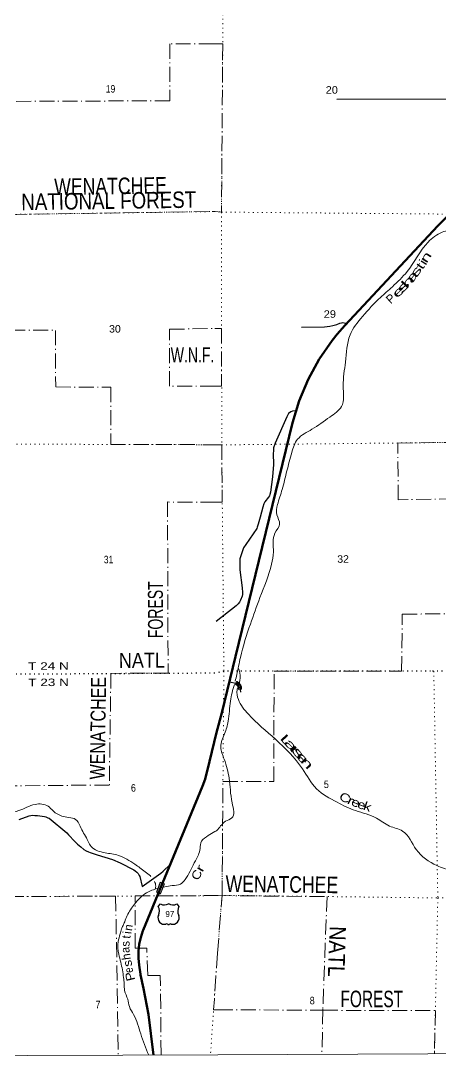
# Model space of a CAD drawing. Header units: feet. Extents: x -3 to 248627, y 0 to 184934.
# Drawn here: x 88633 to 98429, y 0 to 24330 of the extents above; entities that cross this region are included whole.
import ezdxf
from ezdxf.enums import TextEntityAlignment as Align

# ---------------------------------------------------------------- set-up
doc = ezdxf.new("R2010")
doc.units = ezdxf.units.FT
doc.header["$LTSCALE"] = 70
doc.header["$PDMODE"] = 32
doc.header["$PDSIZE"] = 35
doc.linetypes.add('DOT_DASHED', pattern=[7.7, 5, -1.2, 0.3, -1.2])
doc.linetypes.add('DOTTED', pattern=[1.5, 0.3, -1.2])
for name, color, linetype, lineweight in [('16', 7, 'Continuous', 25), ('20', 7, 'Continuous', 70), ('29', 7, 'Continuous', 25), ('31', 7, 'Continuous', 13), ('39', 7, 'Continuous', 13), ('4', 7, 'Continuous', 13), ('44', 7, 'DOT_DASHED', 13), ('57', 7, 'Continuous', 13), ('6', 7, 'DOTTED', 25), ('7', 7, 'DOTTED', 13)]:
    doc.layers.add(name, color=color, linetype=linetype, lineweight=lineweight)
doc.layers.add('41', color=7, linetype='Continuous')
doc.layers.add('55', color=7, linetype='Continuous')

msp = doc.modelspace()

# ---------------------------------------------------------------- linework, layer by layer
at = {"layer": '16'}
for p, q in [((91840.81, 3658.14), (91892.12, 3716.9)), ((92083.88, 3722.87), (92083.6, 3722.67)), ((92275.97, 3716.99), (92327.36, 3658.14))]:
    msp.add_line(p, q, dxfattribs=at)
for centre, radius, start, end in [((91647.83, 3547.51), 222.05, 332.97043, 29.75871), ((91983.2, 3874.56), 182.07, 239.97227, 303.45418), ((92184.98, 3874.06), 181.52, 236.33975, 300.08743), ((92184.97, 3874.56), 182.07, 236.54582, 236.59441), ((92520.33, 3547.51), 222.05, 150.24129, 207.02957), ((91987.02, 3392.61), 151.42, 159.09177, 283.81923), ((92181.14, 3392.61), 151.42, 256.18077, 20.90823)]:
    msp.add_arc(centre, radius, start, end, dxfattribs=at)
for centre, major_axis, start_param, end_param in [((92042.36, 3193.79), (-19.56, 51.67), 4.95877769, 6.28318531), ((92125.81, 3193.79), (19.56, 51.67), 0, 1.32637542)]:
    msp.add_ellipse(centre, major_axis=major_axis, ratio=0.929097, start_param=start_param, end_param=end_param, dxfattribs=at)
at = {"layer": '20'}
for points in [[(93205.53, 7715.42), (93330.07, 8176.4), (93644.8, 9495.95), (94981.06, 14949.7), (95135.06, 15464.03), (95341.99, 15959.44), (95599.56, 16430.51), (95904.96, 16872.07), (96019.28, 17014.81), (96205.47, 17219.87), (98370.94, 19544.41), (98647.67, 19820.12), (98951.7, 20065.4), (99279.71, 20277.55), (99628.09, 20454.25), (99993.04, 20593.57), (100370.55, 20693.97), (100429.8, 20705.95), (101599.1, 20952.39), (101830.45, 21019.32), (102053.53, 21110.07), (102265.91, 21223.64), (102273.07, 21227.98)], [(91734.31, 186.23), (91613.38, 1139.35), (91501.04, 1744.57), (91431.46, 2058.31), (91428.66, 2075.3), (91396.89, 2289.64), (91380.71, 2451.63), (91381.55, 2614.42), (91399.4, 2776.23), (91434.07, 2935.29), (91485.17, 3089.86), (91490.95, 3104.45), (91944.11, 4204.98), (92874.49, 6464.49), (92935.43, 6626.06), (92964.18, 6727.42), (92987.62, 6817.33), (93205.53, 7715.42)]]:
    msp.add_lwpolyline(points, dxfattribs=at)
at = {"layer": '29'}
for p, q in [((100046.03, 22507.93), (96012.51, 22490.87)), ((93753.85, 8718.91), (93763.81, 8658.54))]:
    msp.add_line(p, q, dxfattribs=at)
for points in [[(95192.6, 17178.82), (95723.47, 17190.04), (95854.62, 17204.22), (95921.09, 17215.75), (96014.13, 17243.24), (96087.68, 17272.5), (96124.01, 17282.26), (96156.8, 17286.69), (96184.27, 17282.26), (96254.26, 17272.25)], [(95054.59, 15225.02), (94978.21, 15222.38), (94937.45, 15202.87), (94889.6, 15162.08), (94845.29, 15089.37), (94575.9, 14472.2), (94538.69, 14360.47), (94531.6, 14296.63), (94526.28, 14231.01), (94533.37, 13975.63), (94512.1, 13684.78), (94462.48, 13330.09), (94451.84, 13273.34), (94440.32, 13240.53), (94419.94, 13209.49), (94334.87, 13103.09), (94318.03, 13073.83), (94309.17, 13056.09), (94285.25, 12975.4), (94221.45, 12748.39), (94178.91, 12578.14), (94157.64, 12512.53), (94143.47, 12478.83), (93888.26, 12109.95), (93837.74, 12025.71), (93810.27, 11960.98), (93763.3, 11816.44), (93752.67, 11768.56), (93746.47, 11726.88), (93746.47, 11514.06), (93800.03, 11092.03)], [(93800.03, 11092.03), (93810.27, 10987.35), (93808.5, 10943.01), (93799.64, 10898.68), (93765.97, 10810), (93739.38, 10758.57), (93712.8, 10724.88), (93666.72, 10678.77), (93194.83, 10305.58)], [(93507.38, 8902.98), (93656.23, 8873.46), (93679.61, 8866.96), (93693.9, 8861.77), (93701.26, 8856.57), (93728.11, 8824.51), (93741.53, 8804.15), (93744.99, 8796.78), (93746.29, 8787.25), (93752.35, 8724), (93753.85, 8718.91)], [(88593.36, 5685.73), (88827.11, 5774.06), (88866.34, 5783.87), (88895.73, 5786.86), (88961.15, 5783.87), (89024.08, 5778.14), (89182.64, 5756.88), (89215.33, 5747.07), (89263.39, 5730.02), (89297.06, 5715.99), (89708.16, 5373.32), (89749.9, 5330.86), (89891.18, 5173.34), (89954.18, 5112.43), (90034.27, 5047), (90107.83, 4989.75), (90161.77, 4955.4), (90212.38, 4931.22), (90250.04, 4914.51), (90414.01, 4863.08), (90772.67, 4753.96), (90952.47, 4675.36), (91272.11, 4513.37), (91307.62, 4489.24), (91341.95, 4458.16), (91371.37, 4427.08), (91400.91, 4379.65), (91412.24, 4353.48), (91463.94, 4126.39), (91906.57, 4435.77), (91961.47, 4481.06), (92121.1, 4634.83)]]:
    msp.add_lwpolyline(points, dxfattribs=at)
at = {"layer": '29', "linetype": 'DOTTED', "lineweight": 100}
msp.add_arc((93628.56, 8755.92), 121.18, 0.8563, 75.61449, dxfattribs=at)
at = {"layer": '31'}
for p, q in [((93646.85, 8837.84), (93667.86, 8908.76)), ((93789.88, 8728.29), (93716.55, 8719.54))]:
    msp.add_line(p, q, dxfattribs=at)
for points in [[(93646.85, 8837.84), (93655.8, 8835.34), (93663.59, 8832.31), (93671.82, 8827.97), (93679.61, 8822.34), (93686.54, 8816.71), (93691.74, 8811.08), (93697.8, 8803.71), (93701.7, 8796.78), (93705.16, 8791.15), (93708.19, 8781.19), (93710.35, 8770.79), (93711.65, 8758.23), (93712.09, 8752.16), (93714.25, 8738.73), (93716.55, 8719.54)], [(93723.54, 8728.43), (93722.17, 8739.84), (93720.04, 8753.09), (93719.62, 8758.93), (93718.27, 8772.02), (93715.95, 8783.17), (93712.51, 8794.46), (93708.6, 8800.84), (93704.43, 8808.25), (93697.77, 8816.34), (93692.03, 8822.56), (93684.48, 8828.69), (93676.05, 8834.78), (93666.92, 8839.6), (93656.87, 8843.51), (93673.45, 8899.48)], [(93789.88, 8728.29), (93787.85, 8747.83), (93786.56, 8767.32), (93784.82, 8782.49), (93782.66, 8793.32), (93779.63, 8805.01), (93774.87, 8819.31), (93767.51, 8832.74), (93758.41, 8847.04), (93748.89, 8859.6), (93736.77, 8871.3), (93724.64, 8882.13), (93712.09, 8890.79), (93698.23, 8898.59), (93686.11, 8905.09), (93667.86, 8908.76)], [(93673.45, 8899.48), (93683.37, 8897.48), (93694.38, 8891.58), (93707.85, 8884), (93719.68, 8875.83), (93731.33, 8865.44), (93742.89, 8854.27), (93751.84, 8842.47), (93760.62, 8828.67), (93767.51, 8816.1), (93771.95, 8802.74), (93774.86, 8791.53), (93776.91, 8781.25), (93778.59, 8766.6), (93779.88, 8747.15), (93781.11, 8735.3), (93723.54, 8728.43)]]:
    msp.add_lwpolyline(points, dxfattribs=at)
at = {"layer": '39'}
for points in [[(98310.65, 25047.23), (98410.09, 24841.64), (98720.33, 24359.47), (98982.09, 24091.45), (99329.8, 24039.04), (99701.97, 24135.35), (100268.15, 24474.53), (100575.29, 24830.97), (100741.03, 25274.15), (101030.36, 25608.32), (101353.44, 25790.38), (101777.91, 25875.23), (102157.2, 25686.73), (102445.5, 25376.86), (102811.26, 24955.48), (103223.91, 24650.98), (103598.99, 24480.49), (103902.38, 24259.07), (104037.13, 24045.85), (104153.33, 23694), (104309.25, 23378.69), (104653.38, 23101.53), (104900.8, 22861.44), (105412.09, 22527.91), (105791.02, 22186.93), (105882.22, 21919.07), (105971.11, 21310.11), (106077.8, 20725.42), (106234.64, 20141.28), (106411.86, 19713.85), (106673.9, 19235.17), (106827.52, 18763.34), (106884.66, 18306.52), (106757.47, 17823.63), (106541.62, 17375.89), (106400.81, 17207.31)], [(98818.64, 19479.45), (98809.53, 19477.07), (98473.32, 19395.19), (98146.77, 19162.93), (97654.61, 18475.46), (97311.29, 18124.65), (97033.08, 17874.86), (96616.55, 17428.97), (96324.24, 17000.47), (96214.76, 16365.29), (96164.63, 15809), (96121.73, 15325.01), (95851.49, 15081.33), (95433.21, 14795.92), (95098.64, 14563.58), (94961.53, 14255.13), (94847.85, 13822.54), (94738.15, 13392), (94629.64, 13037.72), (94614.2, 12796.79), (94678.71, 12584.82), (94568.66, 12370.96), (94533.29, 11933.2), (94492.25, 11647.86), (94219.78, 10870.48), (93995.77, 10250.11), (93761.47, 9469.12), (93677.51, 9070.96), (93640.76, 8918.95)], [(93712.98, 9231.54), (93758.68, 8987.58), (93706.06, 8786.6)], [(93621.65, 8839.9), (93527.74, 8451.4), (93476.66, 7981.37), (93391.55, 7689.53), (93302.59, 7381.6), (93383.98, 7093.58), (93499.17, 6649.42), (93569.61, 6076.38), (93565.43, 5723.22), (93413.77, 5645.34), (93300.59, 5535.78), (93214.78, 5430.1)], [(93706.06, 8786.6), (93684.59, 8713.63), (93713.93, 8489.53), (93948.41, 8146.98), (94580.84, 7559.96), (95210.4, 6868.57), (95540.48, 6406.68), (96021.48, 6090.88), (96449.01, 5894.88), (96940.49, 5721.63), (97243.51, 5534.31), (97549.79, 5417.25), (97871.54, 4983.36), (98353.15, 4611.38), (98703.36, 4512.85), (99228.04, 4608.82), (99433.43, 4542.82), (99529.47, 4198.78), (99744.59, 3976.4), (100071.62, 3795.36), (100283.72, 3480.66), (100511.38, 3212.27), (100841.05, 3157.65), (101227.36, 3061.52), (101567.3, 2800.37), (101779.1, 2513.75), (102020.21, 2484.26), (102365.82, 2439.85), (103064.29, 2238.75), (103499.97, 2215.38), (103824.64, 2066.41), (104137.68, 1881.21), (104434.22, 1735.95), (104557.92, 1616.91)], [(81597.41, 5279.44), (82351.81, 5629.99), (82714.41, 5827.9), (83080.66, 6142.23), (83777.53, 6614.23), (83984, 6687.17), (84323.16, 6676.25), (84692.21, 6733.67), (84964.58, 6911.21), (85204.97, 7044.48), (85441.74, 7049.28), (86092.14, 6975.16), (86305.46, 6779.16), (86538.85, 6579.21), (86703.4, 6579.75), (86831.97, 6532), (87559.58, 6149.03), (87989.69, 5929.66), (88327.04, 5854.5), (88587.79, 5895.51), (88964.6, 6039.27), (89269.75, 5998.13), (89386.47, 5890.12), (89623.66, 5758.43), (89943.01, 5667.16), (90041.91, 5480.82), (90118.61, 5336.55), (90207.4, 5176.27), (90276, 5058.07), (90601.54, 4910.61), (90914.77, 4849.43), (91292.66, 4643.94), (91538.02, 4468.11), (91658.72, 4372.17), (91671.78, 4360.17)], [(93214.78, 5430.1), (93161.67, 5403.84), (93012.34, 5312), (92856.23, 5179.01), (92818.62, 5010.28), (92780.96, 4861.62), (92685.22, 4672.63), (92473.69, 4290.56), (92361.65, 4181.8), (92169.12, 4145.03), (91831.05, 4078.72)], [(91751.91, 4244.07), (91775.74, 4193.96), (91775.74, 4067.62)], [(91831.05, 4078.72), (91567.63, 3978.45), (91291.53, 3712.59), (91115.77, 3443.04), (91060.02, 3302.35), (91020.17, 3209.89), (90987.55, 3132.81), (90954.24, 3016.23), (90904.93, 2836.17), (90920.93, 2541.6), (91007.31, 2176.13), (91031.94, 1997.57), (91048.43, 1857.12), (91056.96, 1692.56), (91129.82, 1492.08), (91170.49, 1319.6), (91267.39, 1133.25), (91433.32, 686.19), (91620.2, 185.82)]]:
    msp.add_spline(points, degree=3, dxfattribs=at)
at = {"layer": '4'}
msp.add_lwpolyline([(0, 183577.08), (30826.42, 183598.29), (61611.62, 183645.77), (92479.02, 183767.9), (123305.1, 183916.31), (154130.93, 184107.12), (184956.47, 184340.33), (215781.67, 184615.95), (246606.46, 184933.96), (248626.55, 1367.98), (217549.25, 1047.36), (186473.05, 772.71), (155393.5, 534.37), (124315.15, 341.99), (93236.57, 192.37), (62157.81, 85.49), (31078.95, 21.37), (0, -0.01)], close=True, dxfattribs=at)
msp.add_lwpolyline([(0, 183577.08), (30826.42, 183598.29), (61611.62, 183645.77), (92479.02, 183767.9), (123305.1, 183916.31), (154130.93, 184107.12), (184956.47, 184340.33), (215781.67, 184615.95), (246606.46, 184933.96), (248626.55, 1367.98), (217549.25, 1047.36), (186473.05, 772.71), (155393.5, 534.37), (124315.15, 341.99), (93236.57, 192.37), (62157.81, 85.49), (31078.95, 21.37), (0, -0.01)], close=True, dxfattribs=at)
at = {"layer": '44'}
for p, q in [((93319.36, 19865.06), (93155.33, 19878.69)), ((93166.59, 17147.82), (93322.57, 17147.21))]:
    msp.add_line(p, q, dxfattribs=at)
for points in [[(86004.87, 46032.47), (85972.75, 41727.54), (82534.42, 41779.9), (79904.64, 41774.45), (79868.41, 25158.48), (77150.35, 25154.94), (77136.75, 19811.71), (82532.73, 19817.53), (87888.64, 19803.14), (91053.95, 19851.48), (93155.33, 19878.69)], [(93139.17, 23794.71), (92115.35, 23794.01), (92111.71, 22465.4), (87888.44, 22447.4), (87888.64, 19803.14), (87846.89, 17114.43), (89439.91, 17105.68), (89448.31, 15783.16), (90738.88, 15777.8), (90731.63, 14443.11), (93177.8, 14435.58)], [(93139.17, 23794.71), (93349.53, 23795.62), (93319.36, 19865.06)], [(93172.15, 15805.07), (92104.64, 15799.11), (92107.24, 17130.9), (93166.59, 17147.82)], [(93322.57, 17147.21), (93324.16, 15806.19), (93172.15, 15805.07)], [(93226.76, 2568), (93333.78, 3915.93), (93354.43, 6574.33), (94539.63, 6574.46), (94550.8, 9148.76), (97528.67, 9150.57), (97541.88, 10480.46), (98805.15, 10491.65), (98755.31, 13170.25), (97450.2, 13152.84), (97440.2, 14475.39), (98801.62, 14490.51), (100076.26, 14489.78), (100081.19, 15838.97), (102715.95, 15838.09), (102713.22, 14487.1), (104044.79, 14483.85), (104146.67, 9174.25), (99627.58, 9146.08), (99640.72, 6504.17), (100920.22, 6487.27), (100941.77, 3875.21), (103578.08, 3889.49), (103578.89, 237.42)], [(93177.8, 14435.58), (93326.26, 14432.04), (93339.01, 13096.24), (93183.33, 13093.72)], [(93183.33, 13093.72), (92060.25, 13098.7), (92072.73, 9104.29), (90736.91, 9098.49), (90700.27, 6492.39), (87794.15, 6469.68), (87801.35, 3885.7), (90847.62, 3898.88), (90910.39, 182.9)], [(91910.83, 186.94), (91891.54, 2045.76), (91596.05, 2044), (91574.5, 2684.1), (91307.68, 2683.37), (91301.92, 3904.69), (93221.23, 3910.83)], [(93221.23, 3910.83), (95785.55, 3888.64), (95688.94, 1261.79), (95664.98, 202.51)], [(93226.76, 2568), (93136.74, 1245.54), (93232.22, 1247.08)], [(93232.22, 1247.08), (95691.21, 1233.63), (98316.94, 1228.97), (98294.87, 213.81)]]:
    msp.add_lwpolyline(points, dxfattribs=at)
at = {"layer": '55'}
msp.add_point((91874.01, 3961.68), dxfattribs=at)
at = {"layer": '57'}
for p, q in [((91799.63, 3991.13), (91891.64, 4223.58)), ((91891.64, 4223.58), (91989.27, 4184.93)), ((91897.26, 3952.48), (91989.27, 4184.93)), ((91897.26, 3952.48), (91799.63, 3991.13))]:
    msp.add_line(p, q, dxfattribs=at)
msp.add_lwpolyline([(91978.89, 4180.43), (91896.13, 4213.2), (91810, 3995.62), (91892.76, 3962.85)], close=True, dxfattribs=at)
at = {"layer": '6'}
for points in [[(124265.99, 9278.9), (120004.35, 9195.42), (117016.35, 9215.24), (114087.46, 9151.44), (108852.03, 9184.26), (108777.7, 9186.25), (104146.67, 9174.25), (103550.71, 9168.59), (98901.88, 9144.78), (98205.4, 9150.86), (93375.69, 9147.95), (93199.77, 9110.26)], [(62132.94, 9124.21), (66176.99, 9161.33), (66564.26, 9168.64), (71472.63, 9166.81), (71873.96, 9172.16), (76778.45, 9128.17), (77151.69, 9129.41), (82100.21, 9125.71), (82479.47, 9124.96), (87787.31, 9080.3), (93199.77, 9110.26)]]:
    msp.add_lwpolyline(points, dxfattribs=at)
at = {"layer": '7'}
for p, q in [((87797.73, 14451.55), (93177.8, 14435.58)), ((93221.23, 3910.83), (87801.35, 3885.7)), ((93226.76, 2568.07), (93063.91, 191.66))]:
    msp.add_line(p, q, dxfattribs=at)
for points in [[(93371.97, 30527.16), (93360.6, 25114.01), (93319.36, 19865.06), (93326.26, 14432.04)], [(93155.33, 19878.69), (87888.64, 19803.14), (82532.73, 19817.53), (82285.91, 19817.26)], [(93155.33, 19878.69), (93319.36, 19865.06), (98653.32, 19818.46), (99778.89, 19818)], [(112880.87, 14471.37), (109370.51, 14457.23), (104044.79, 14483.85), (98801.62, 14490.51), (93326.26, 14432.04), (93177.8, 14435.58)], [(93326.26, 14432.04), (93375.69, 9147.95), (93333.78, 3915.93), (93226.76, 2568)], [(98279.73, 9148.87), (98373.39, 3857.23), (98294.87, 213.81)], [(93221.23, 3910.83), (93393.95, 3917.21), (98373.39, 3857.23), (103503.75, 3891.48), (108771.21, 3877.48), (114037.09, 3818.12), (119979.81, 3886.45)]]:
    msp.add_lwpolyline(points, dxfattribs=at)

# ---------------------------------------------------------------- texts
at = {"layer": '16'}
msp.add_text('97', height=140, dxfattribs=at).set_placement((92113.77, 3412.36), align=Align.CENTER)
at = {"layer": '41'}
for s, rotation, width, p in [('i', 57.352, 1.4, (98111.71, 18643.07)), ('n', 57.619, 1.65, (98175.67, 18761.27)), ('s', 56.31, 1.85, (97945.87, 18427.02)), ('t', 57.239, 1.5, (98046.47, 18554.26)), ('h', 46.561, 2.05, (97744.07, 18171.22)), ('a', 51.953, 1.85, (97848.94, 18294.2)), ('e', 43.087, 1.95, (97521.12, 17940.13)), ('s', 46.916, 2.25, (97633.84, 18058.97)), ('L', 313.051, 2, (94769.52, 7466.43)), ('a', 313.051, 2.05, (94867.89, 7361.15)), ('r', 313.051, 2.2, (94970.71, 7254.22)), ('s', 311.588, 2.2, (95042.93, 7172.11)), ('e', 311.588, 1.9, (95142.03, 7055.58)), ('n', 311.588, 2, (95243.38, 6942.45)), ('C', 332.1, 1.3, (96157.63, 6108.4)), ('r', 334.283, 1.5, (96296.92, 6043.47)), ('e', 335.972, 1.3, (96418.05, 5994.25)), ('e', 339.215, 1.2, (96560.71, 5938.19)), ('k', 340.668, 1.35, (96697.9, 5894.54)), ('r', 61.962, 1.6, (92907.42, 4506.44)), ('C', 66.34, 1.2, (92831.3, 4355.3)), ('a', 95.309, 0.95, (91171.21, 2649.9)), ('s', 91.916, 0.95, (91173.78, 2789.01)), ('s', 100.345, 1.15, (91223.5, 2344.12)), ('e', 96.671, 0.85, (91251.2, 2180.73)), ('P', 103.484, 1.2, (91280.17, 2046.07))]:
    msp.add_text(s, height=200, rotation=rotation, dxfattribs=dict(at, width=width)).set_placement(p, align=Align.CENTER)
for s, rotation, p in [('P', 41.931, (97337.94, 17772.37)), ('n', 81.437, (91240.25, 3150.6)), ('i', 83.679, (91216.06, 3037.43)), ('t', 83.689, (91193.32, 2936.18)), ('h', 97.328, (91193.21, 2496.61))]:
    msp.add_text(s, height=200, rotation=rotation, dxfattribs=at).set_placement(p, align=Align.CENTER)
at = {"layer": '44'}
for s, height, rotation, width, p in [('WENATCHEE', 385, 0.822, 0.8, (89416.2, 20263.12)), ('NATIONAL FOREST', 385, 0.822, 0.85, (88645.67, 19909.25)), ('FOREST', 350, 90.179, 0.7, (91954.72, 9919.84)), ('NATL', 350, 0.317, 0.9, (90923.73, 9224.74)), ('WENATCHEE', 350, 89.195, 0.8, (90592.71, 6620.23)), ('WENATCHEE', 385, 359.31, 0.8, (93413.3, 3997.96)), ('NATL', 385, 267.894, 0.9, (95848.49, 3204.12)), ('FOREST', 385, 359.898, 0.7, (96100.07, 1307.9))]:
    msp.add_text(s, height=height, rotation=rotation, dxfattribs=dict(at, width=width)).set_placement(p)
at = {"layer": '44', "width": 0.7}
msp.add_text('W.N.F.', height=350, dxfattribs=at).set_placement((92134.64, 16356.1))
at = {"layer": '6', "width": 1.35}
for s, p in [('T 24 N', (88805.79, 9180.38)), ('T 23 N', (88807.97, 8798.89))]:
    msp.add_text(s, height=175, rotation=0.317, dxfattribs=at).set_placement(p)
at = {"layer": '7'}
for s, rotation, width, p in [('19', 0.19, 0.85, (90618.97, 22654.38)), ('20', 0.62, 1.1, (95754.85, 22628.22)), ('29', 0.62, 1.1, (95710.01, 17397.26)), ('30', 0.19, 1.05, (90694.62, 17053.04)), ('31', 0.19, 0.85, (90571.82, 11667.15)), ('32', 0.62, 1.05, (96025.1, 11679.39)), ('5', 0.62, 0.9, (95712.48, 6420.39)), ('6', 0.19, 0.9, (91204.85, 6338.07)), ('8', 0.62, 0.9, (95382.42, 1373.12)), ('7', 0.19, 0.9, (90376.19, 1279.62))]:
    msp.add_text(s, height=175, rotation=rotation, dxfattribs=dict(at, width=width)).set_placement(p)

doc.saveas('drawing.dxf')
